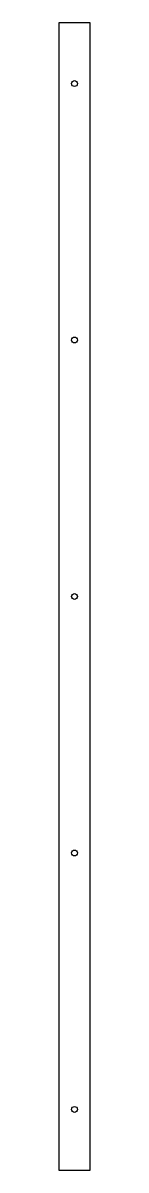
# Model space of a CAD drawing. Header units: millimetres. Extents: x 0 to 18, y 0 to 662.
import ezdxf

# ---------------------------------------------------------------- set-up
doc = ezdxf.new("R2010")
doc.units = ezdxf.units.MM

msp = doc.modelspace()

# ---------------------------------------------------------------- linework, layer by layer
at = {"color": 7, "linetype": 'Continuous', "lineweight": 25}
for p, q in [((0, 662), (0, 0)), ((18, 662), (0, 662)), ((18, 0), (18, 662)), ((0, 0), (18, 0))]:
    msp.add_line(p, q, dxfattribs=at)
for centre in [(9, 627), (9, 479), (9, 331), (9, 183), (9, 35)]:
    msp.add_circle(centre, 1.7, dxfattribs=at)

doc.saveas('drawing.dxf')
